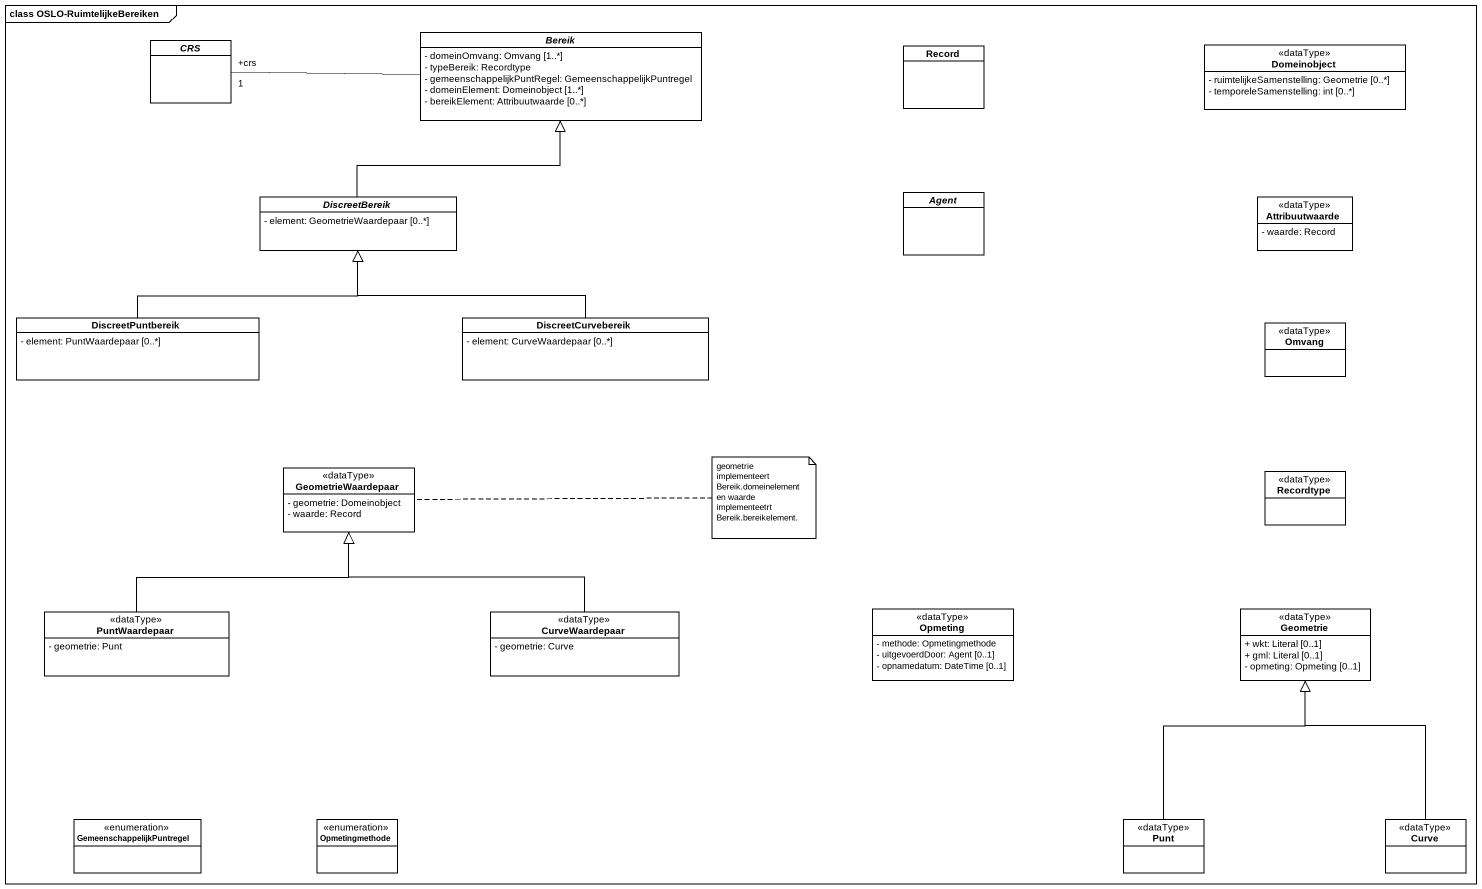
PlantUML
@startuml
mainframe class OSLO-RuimtelijkeBereiken
hide circle
hide empty members
skinparam classAttributeIconSize 0
abstract class CRS
abstract class Bereik {
  - domeinOmvang: Omvang [1..*]
  - typeBereik: Recordtype
  - gemeenschappelijkPuntRegel: GemeenschappelijkPuntregel
  - domeinElement: Domeinobject [1..*]
  - bereikElement: Attribuutwaarde [0..*]
}
class "Record" as Record_
class Domeinobject <<dataType>> {
  - ruimtelijkeSamenstelling: Geometrie [0..*]
  - temporeleSamenstelling: int [0..*]
}
abstract class DiscreetBereik {
  - element: GeometrieWaardepaar [0..*]
}
abstract class "Agent" as Agent_
class Attribuutwaarde <<dataType>> {
  - waarde: Record
}
class DiscreetPuntbereik {
  - element: PuntWaardepaar [0..*]
}
class DiscreetCurvebereik {
  - element: CurveWaardepaar [0..*]
}
class Omvang <<dataType>>
class GeometrieWaardepaar <<dataType>> {
  - geometrie: Domeinobject
  - waarde: Record
}
class Recordtype <<dataType>>
class PuntWaardepaar <<dataType>> {
  - geometrie: Punt
}
class CurveWaardepaar <<dataType>> {
  - geometrie: Curve
}
class Opmeting <<dataType>> {
  - methode: Opmetingmethode
  - uitgevoerdDoor: Agent [0..1]
  - opnamedatum: DateTime [0..1]
}
class Geometrie <<dataType>> {
  + wkt: Literal [0..1]
  + gml: Literal [0..1]
  - opmeting: Opmeting [0..1]
}
enum GemeenschappelijkPuntregel
enum Opmetingmethode
class Punt <<dataType>>
class Curve <<dataType>>
Bereik -left- "+crs\n1" CRS
DiscreetBereik -up-|> Bereik
DiscreetPuntbereik -right-|> DiscreetBereik
DiscreetCurvebereik -left-|> DiscreetBereik
PuntWaardepaar -up-|> GeometrieWaardepaar
CurveWaardepaar -up-|> GeometrieWaardepaar
Punt -up-|> Geometrie
Curve -up-|> Geometrie
note right of GeometrieWaardepaar : geometrie implementeert Bereik.domeinelement en waarde implementeetrt Bereik.bereikelement.
@enduml
